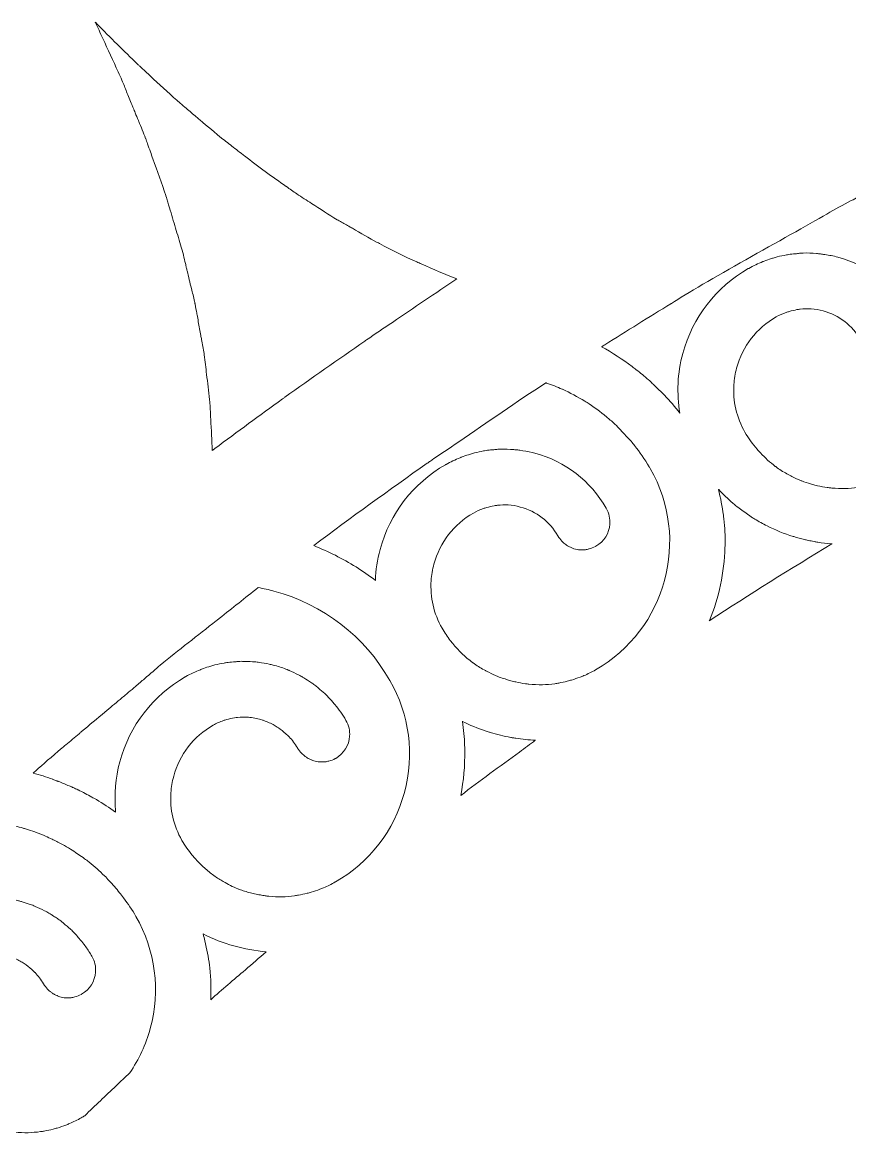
# Model space of a CAD drawing. Header units: millimetres. Extents: x -416 to 1516, y -417 to 43.
# Drawn here: x 877.92 to 892.77, y -46.53 to -26.6 of the extents above; entities that cross this region are included whole.
import ezdxf

# ---------------------------------------------------------------- set-up
doc = ezdxf.new("R2010")
doc.units = ezdxf.units.MM
doc.header["$MEASUREMENT"] = 0
doc.layers.add('Layer 2', color=7, linetype='Continuous')

msp = doc.modelspace()

# ---------------------------------------------------------------- linework, layer by layer
at = {"layer": 'Layer 2', "lineweight": 0}
for points, knots in [([(882.636, -33.328), (882.621, -33.339), (882.605, -33.349), (882.59, -33.36), (882.184, -33.653), (881.78, -33.949), (881.379, -34.25), (881.363, -34.262), (881.346, -34.274), (881.33, -34.286), (881.328, -34.102), (881.315, -33.912), (881.303, -33.722), (881.298, -33.628), (881.298, -33.536), (881.29, -33.44), (881.29, -33.437), (881.289, -33.434), (881.289, -33.43), (881.287, -33.41), (881.284, -33.389), (881.282, -33.369), (881.267, -33.22), (881.248, -33.069), (881.229, -32.918), (881.215, -32.801), (881.206, -32.686), (881.188, -32.568), (881.188, -32.566), (881.188, -32.565), (881.188, -32.563), (881.187, -32.561), (881.187, -32.56), (881.187, -32.558), (881.186, -32.556), (881.186, -32.554), (881.186, -32.553), (881.186, -32.551), (881.185, -32.549), (881.185, -32.548), (881.185, -32.547), (881.185, -32.546), (881.184, -32.545), (881.172, -32.461), (881.153, -32.375), (881.139, -32.29), (881.134, -32.268), (881.13, -32.245), (881.126, -32.223), (881.119, -32.182), (881.112, -32.141), (881.104, -32.1), (881.088, -32.015), (881.075, -31.932), (881.059, -31.848), (881.058, -31.842), (881.057, -31.836), (881.056, -31.831), (881.055, -31.828), (881.055, -31.825), (881.054, -31.823), (881.043, -31.767), (881.036, -31.714), (881.024, -31.658), (881.023, -31.654), (881.022, -31.65), (881.021, -31.646), (881.021, -31.645), (881.02, -31.643), (881.02, -31.641), (881.02, -31.64), (881.02, -31.639), (881.019, -31.638), (881.017, -31.628), (881.016, -31.619), (881.014, -31.609), (880.998, -31.533), (880.974, -31.453), (880.957, -31.377), (880.931, -31.272), (880.907, -31.167), (880.881, -31.062), (880.876, -31.041), (880.871, -31.02), (880.866, -30.998), (880.863, -30.988), (880.861, -30.979), (880.859, -30.969), (880.856, -30.956), (880.853, -30.943), (880.85, -30.931), (880.838, -30.88), (880.827, -30.83), (880.813, -30.778), (880.808, -30.761), (880.805, -30.744), (880.801, -30.727), (880.8, -30.725), (880.8, -30.724), (880.799, -30.722), (880.799, -30.722), (880.799, -30.722), (880.799, -30.722), (880.799, -30.721), (880.799, -30.721), (880.799, -30.72), (880.798, -30.718), (880.797, -30.716), (880.797, -30.714), (880.796, -30.712), (880.796, -30.71), (880.795, -30.708), (880.789, -30.685), (880.78, -30.66), (880.774, -30.636), (880.743, -30.523), (880.706, -30.408), (880.672, -30.294), (880.636, -30.172), (880.602, -30.052), (880.564, -29.929), (880.561, -29.919), (880.558, -29.908), (880.554, -29.897), (880.55, -29.882), (880.546, -29.867), (880.541, -29.852), (880.532, -29.823), (880.524, -29.795), (880.516, -29.767), (880.511, -29.75), (880.506, -29.734), (880.501, -29.717), (880.5, -29.716), (880.5, -29.715), (880.5, -29.714), (880.499, -29.713), (880.499, -29.711), (880.498, -29.71), (880.427, -29.492), (880.345, -29.27), (880.265, -29.049), (880.25, -29.008), (880.237, -28.968), (880.222, -28.927), (880.204, -28.878), (880.187, -28.829), (880.17, -28.78), (880.159, -28.75), (880.149, -28.72), (880.138, -28.689), (880.137, -28.687), (880.136, -28.686), (880.136, -28.684), (880.097, -28.583), (880.054, -28.481), (880.012, -28.38), (880.01, -28.374), (880.007, -28.368), (880.005, -28.362), (879.986, -28.316), (879.968, -28.271), (879.949, -28.225), (879.937, -28.196), (879.926, -28.167), (879.914, -28.139), (879.906, -28.119), (879.898, -28.099), (879.89, -28.079), (879.858, -28.002), (879.826, -27.924), (879.795, -27.848), (879.768, -27.779), (879.741, -27.711), (879.711, -27.642), (879.69, -27.592), (879.665, -27.542), (879.643, -27.492), (879.555, -27.293), (879.46, -27.091), (879.366, -26.89), (879.321, -26.793), (879.28, -26.697), (879.233, -26.6), (879.242, -26.609), (879.25, -26.617), (879.259, -26.626), (879.502, -26.877), (879.747, -27.119), (879.992, -27.353), (880.006, -27.366), (880.019, -27.378), (880.033, -27.391), (880.099, -27.453), (880.165, -27.512), (880.231, -27.574), (880.247, -27.589), (880.264, -27.604), (880.28, -27.619), (880.439, -27.767), (880.598, -27.914), (880.758, -28.054), (880.793, -28.085), (880.829, -28.115), (880.865, -28.145), (880.925, -28.197), (880.985, -28.248), (881.044, -28.298), (881.066, -28.316), (881.087, -28.335), (881.109, -28.353), (881.246, -28.469), (881.384, -28.585), (881.522, -28.696), (881.593, -28.754), (881.665, -28.808), (881.736, -28.864), (881.774, -28.893), (881.811, -28.923), (881.849, -28.952), (881.869, -28.967), (881.889, -28.984), (881.91, -28.999), (882.034, -29.095), (882.159, -29.189), (882.283, -29.28), (882.409, -29.371), (882.533, -29.459), (882.658, -29.546), (882.66, -29.547), (882.661, -29.548), (882.662, -29.549), (882.723, -29.591), (882.785, -29.638), (882.847, -29.68), (882.936, -29.74), (883.025, -29.793), (883.114, -29.851), (883.267, -29.95), (883.419, -30.051), (883.571, -30.143), (883.583, -30.15), (883.596, -30.156), (883.608, -30.164), (883.665, -30.198), (883.723, -30.228), (883.78, -30.261), (883.78, -30.262), (883.78, -30.262), (883.78, -30.262), (883.802, -30.274), (883.823, -30.286), (883.845, -30.298), (883.994, -30.384), (884.143, -30.472), (884.291, -30.551), (884.305, -30.558), (884.318, -30.564), (884.332, -30.572), (884.557, -30.69), (884.78, -30.801), (885.003, -30.902), (885.029, -30.914), (885.054, -30.923), (885.08, -30.935), (885.296, -31.034), (885.51, -31.125), (885.722, -31.205), (885.333, -31.461), (884.948, -31.723), (884.563, -31.985), (884.408, -32.09), (884.253, -32.194), (884.099, -32.3), (884.088, -32.307), (884.078, -32.315), (884.067, -32.322), (883.587, -32.653), (883.109, -32.988), (882.636, -33.328)], [0, 0, 0, 0, 1, 1, 1, 2, 2, 2, 3, 3, 3, 4, 4, 4, 5, 5, 5, 6, 6, 6, 7, 7, 7, 8, 8, 8, 9, 9, 9, 10, 10, 10, 11, 11, 11, 12, 12, 12, 13, 13, 13, 14, 14, 14, 15, 15, 15, 16, 16, 16, 17, 17, 17, 18, 18, 18, 19, 19, 19, 20, 20, 20, 21, 21, 21, 22, 22, 22, 23, 23, 23, 24, 24, 24, 25, 25, 25, 26, 26, 26, 27, 27, 27, 28, 28, 28, 29, 29, 29, 30, 30, 30, 31, 31, 31, 32, 32, 32, 33, 33, 33, 34, 34, 34, 35, 35, 35, 36, 36, 36, 37, 37, 37, 38, 38, 38, 39, 39, 39, 40, 40, 40, 41, 41, 41, 42, 42, 42, 43, 43, 43, 44, 44, 44, 45, 45, 45, 46, 46, 46, 47, 47, 47, 48, 48, 48, 49, 49, 49, 50, 50, 50, 51, 51, 51, 52, 52, 52, 53, 53, 53, 54, 54, 54, 55, 55, 55, 56, 56, 56, 57, 57, 57, 58, 58, 58, 59, 59, 59, 60, 60, 60, 61, 61, 61, 62, 62, 62, 63, 63, 63, 64, 64, 64, 65, 65, 65, 66, 66, 66, 67, 67, 67, 68, 68, 68, 69, 69, 69, 70, 70, 70, 71, 71, 71, 72, 72, 72, 73, 73, 73, 74, 74, 74, 75, 75, 75, 76, 76, 76, 77, 77, 77, 78, 78, 78, 79, 79, 79, 80, 80, 80, 81, 81, 81, 82, 82, 82, 83, 83, 83, 84, 84, 84, 85, 85, 85, 86, 86, 86, 87, 87, 87, 88, 88, 88, 89, 89, 89, 90, 90, 90, 91, 91, 91, 92, 92, 92, 93, 93, 93, 93]), ([(892.357, -30.041), (892.503, -29.96), (892.65, -29.881), (892.797, -29.801), (892.88, -29.757), (892.962, -29.712), (893.045, -29.667), (893.19, -29.732), (893.331, -29.81), (893.467, -29.895), (893.482, -29.905), (893.497, -29.915), (893.512, -29.925), (893.531, -29.938), (893.551, -29.951), (893.57, -29.964), (893.673, -30.034), (893.773, -30.11), (893.869, -30.191), (893.901, -30.218), (893.934, -30.245), (893.964, -30.273), (894.09, -30.388), (894.209, -30.513), (894.319, -30.648), (894.429, -30.785), (894.531, -30.931), (894.621, -31.088), (894.973, -31.701), (895.065, -32.415), (894.88, -33.097), (894.695, -33.78), (894.255, -34.349), (893.642, -34.701), (893.641, -34.702), (893.641, -34.702), (893.641, -34.702), (893.572, -34.741), (893.502, -34.775), (893.431, -34.805), (893.409, -34.815), (893.386, -34.823), (893.363, -34.832), (893.313, -34.851), (893.262, -34.869), (893.211, -34.884), (893.185, -34.891), (893.16, -34.899), (893.134, -34.905), (893.083, -34.918), (893.031, -34.929), (892.979, -34.938), (892.956, -34.942), (892.933, -34.946), (892.91, -34.949), (892.836, -34.959), (892.761, -34.966), (892.687, -34.968), (892.687, -34.968), (892.687, -34.968), (892.687, -34.968), (892.606, -34.97), (892.526, -34.965), (892.446, -34.958), (892.425, -34.955), (892.404, -34.953), (892.383, -34.95), (892.378, -34.949), (892.373, -34.948), (892.367, -34.947), (892.308, -34.939), (892.25, -34.929), (892.192, -34.916), (892.175, -34.912), (892.159, -34.909), (892.142, -34.905), (892.117, -34.899), (892.092, -34.889), (892.067, -34.881), (892.014, -34.866), (891.961, -34.851), (891.909, -34.831), (891.902, -34.828), (891.895, -34.825), (891.888, -34.822), (891.839, -34.802), (891.791, -34.778), (891.744, -34.755), (891.725, -34.745), (891.705, -34.738), (891.687, -34.728), (891.671, -34.72), (891.655, -34.711), (891.64, -34.702), (891.573, -34.664), (891.509, -34.624), (891.447, -34.578), (891.443, -34.575), (891.438, -34.573), (891.434, -34.569), (891.339, -34.499), (891.251, -34.416), (891.169, -34.328), (891.148, -34.306), (891.128, -34.283), (891.108, -34.259), (891.027, -34.165), (890.952, -34.066), (890.889, -33.955), (890.737, -33.692), (890.67, -33.397), (890.691, -33.101), (890.697, -33.002), (890.714, -32.903), (890.74, -32.806), (890.846, -32.415), (891.098, -32.089), (891.449, -31.888), (891.449, -31.888), (891.449, -31.888), (891.449, -31.888), (891.507, -31.855), (891.567, -31.829), (891.628, -31.807), (891.647, -31.8), (891.665, -31.795), (891.684, -31.79), (891.73, -31.776), (891.776, -31.765), (891.823, -31.757), (891.842, -31.754), (891.862, -31.751), (891.881, -31.748), (891.945, -31.742), (892.01, -31.738), (892.075, -31.743), (892.147, -31.748), (892.219, -31.76), (892.291, -31.779), (892.578, -31.857), (892.817, -32.041), (892.964, -32.299), (892.984, -32.334), (893.008, -32.364), (893.035, -32.392), (893.039, -32.397), (893.044, -32.401), (893.049, -32.405), (893.05, -32.406), (893.051, -32.408), (893.052, -32.409), (893.062, -32.418), (893.073, -32.425), (893.083, -32.434), (893.096, -32.444), (893.108, -32.455), (893.122, -32.464), (893.132, -32.471), (893.142, -32.478), (893.153, -32.484), (893.156, -32.485), (893.159, -32.486), (893.162, -32.488), (893.176, -32.496), (893.19, -32.502), (893.205, -32.508), (893.205, -32.508), (893.205, -32.508), (893.205, -32.508), (893.212, -32.511), (893.218, -32.514), (893.225, -32.517), (893.235, -32.521), (893.244, -32.525), (893.255, -32.528), (893.283, -32.537), (893.313, -32.541), (893.342, -32.545), (893.349, -32.546), (893.356, -32.549), (893.363, -32.549), (893.363, -32.549), (893.363, -32.549), (893.363, -32.549), (893.363, -32.549), (893.363, -32.549), (893.363, -32.549), (893.379, -32.55), (893.395, -32.546), (893.411, -32.546), (893.427, -32.545), (893.443, -32.549), (893.459, -32.547), (893.47, -32.545), (893.48, -32.542), (893.491, -32.54), (893.502, -32.538), (893.512, -32.535), (893.523, -32.533), (893.523, -32.532), (893.524, -32.532), (893.524, -32.532), (893.524, -32.532), (893.525, -32.532), (893.525, -32.532), (893.564, -32.522), (893.603, -32.508), (893.64, -32.487), (893.642, -32.486), (893.645, -32.485), (893.648, -32.484), (893.798, -32.398), (893.886, -32.246), (893.898, -32.086), (893.905, -31.99), (893.885, -31.891), (893.833, -31.801), (893.552, -31.312), (893.098, -30.961), (892.554, -30.814), (892.477, -30.793), (892.4, -30.781), (892.322, -30.769), (892.322, -30.769), (892.322, -30.769), (892.322, -30.769), (892.308, -30.767), (892.295, -30.763), (892.281, -30.761), (892.257, -30.758), (892.233, -30.755), (892.209, -30.753), (892.197, -30.752), (892.184, -30.752), (892.172, -30.751), (892.093, -30.743), (892.015, -30.738), (891.936, -30.741), (891.936, -30.741), (891.936, -30.741), (891.936, -30.741), (891.92, -30.741), (891.904, -30.744), (891.888, -30.745), (891.864, -30.746), (891.84, -30.751), (891.816, -30.753), (891.778, -30.756), (891.739, -30.757), (891.701, -30.762), (891.684, -30.765), (891.668, -30.768), (891.651, -30.771), (891.646, -30.772), (891.641, -30.773), (891.636, -30.774), (891.635, -30.774), (891.633, -30.774), (891.632, -30.775), (891.577, -30.785), (891.522, -30.796), (891.468, -30.81), (891.455, -30.814), (891.442, -30.818), (891.429, -30.821), (891.408, -30.827), (891.386, -30.835), (891.365, -30.841), (891.32, -30.856), (891.276, -30.871), (891.232, -30.888), (891.225, -30.891), (891.218, -30.894), (891.21, -30.896), (891.125, -30.931), (891.041, -30.97), (890.959, -31.016), (890.956, -31.018), (890.953, -31.019), (890.95, -31.021), (890.367, -31.355), (889.95, -31.896), (889.774, -32.544), (889.678, -32.899), (889.663, -33.262), (889.722, -33.614), (889.635, -33.501), (889.542, -33.394), (889.446, -33.292), (889.397, -33.241), (889.346, -33.193), (889.296, -33.145), (889.25, -33.101), (889.205, -33.057), (889.158, -33.015), (889.087, -32.952), (889.014, -32.894), (888.94, -32.836), (888.916, -32.817), (888.891, -32.798), (888.867, -32.78), (888.691, -32.649), (888.51, -32.527), (888.318, -32.423), (888.319, -32.423), (888.319, -32.423), (888.319, -32.423), (888.319, -32.423), (888.32, -32.423), (888.32, -32.423), (888.338, -32.411), (888.357, -32.399), (888.376, -32.388), (888.769, -32.139), (889.165, -31.892), (889.562, -31.65), (889.565, -31.649), (889.567, -31.647), (889.57, -31.646), (890.107, -31.292), (891.668, -30.442), (892.357, -30.041)], [0, 0, 0, 0, 1, 1, 1, 2, 2, 2, 3, 3, 3, 4, 4, 4, 5, 5, 5, 6, 6, 6, 7, 7, 7, 8, 8, 8, 9, 9, 9, 10, 10, 10, 11, 11, 11, 12, 12, 12, 13, 13, 13, 14, 14, 14, 15, 15, 15, 16, 16, 16, 17, 17, 17, 18, 18, 18, 19, 19, 19, 20, 20, 20, 21, 21, 21, 22, 22, 22, 23, 23, 23, 24, 24, 24, 25, 25, 25, 26, 26, 26, 27, 27, 27, 28, 28, 28, 29, 29, 29, 30, 30, 30, 31, 31, 31, 32, 32, 32, 33, 33, 33, 34, 34, 34, 35, 35, 35, 36, 36, 36, 37, 37, 37, 38, 38, 38, 39, 39, 39, 40, 40, 40, 41, 41, 41, 42, 42, 42, 43, 43, 43, 44, 44, 44, 45, 45, 45, 46, 46, 46, 47, 47, 47, 48, 48, 48, 49, 49, 49, 50, 50, 50, 51, 51, 51, 52, 52, 52, 53, 53, 53, 54, 54, 54, 55, 55, 55, 56, 56, 56, 57, 57, 57, 58, 58, 58, 59, 59, 59, 60, 60, 60, 61, 61, 61, 62, 62, 62, 63, 63, 63, 64, 64, 64, 65, 65, 65, 66, 66, 66, 67, 67, 67, 68, 68, 68, 69, 69, 69, 70, 70, 70, 71, 71, 71, 72, 72, 72, 73, 73, 73, 74, 74, 74, 75, 75, 75, 76, 76, 76, 77, 77, 77, 78, 78, 78, 79, 79, 79, 80, 80, 80, 81, 81, 81, 82, 82, 82, 83, 83, 83, 84, 84, 84, 85, 85, 85, 86, 86, 86, 87, 87, 87, 88, 88, 88, 89, 89, 89, 90, 90, 90, 91, 91, 91, 92, 92, 92, 93, 93, 93, 94, 94, 94, 95, 95, 95, 96, 96, 96, 97, 97, 97, 98, 98, 98, 99, 99, 99, 100, 100, 100, 101, 101, 101, 102, 102, 102, 103, 103, 103, 104, 104, 104, 105, 105, 105, 106, 106, 106, 107, 107, 107, 107]), ([(885.19, -34.512), (885.208, -34.5), (885.227, -34.487), (885.245, -34.474), (885.412, -34.357), (885.585, -34.246), (885.753, -34.13), (886.272, -33.772), (886.79, -33.414), (887.317, -33.069), (887.322, -33.071), (887.326, -33.073), (887.33, -33.074), (887.425, -33.107), (887.519, -33.144), (887.61, -33.184), (887.611, -33.185), (887.612, -33.185), (887.613, -33.186), (887.752, -33.248), (887.886, -33.321), (888.016, -33.401), (888.017, -33.402), (888.017, -33.402), (888.018, -33.402), (888.043, -33.418), (888.068, -33.432), (888.092, -33.448), (888.218, -33.529), (888.338, -33.621), (888.453, -33.72), (888.48, -33.743), (888.506, -33.766), (888.532, -33.789), (888.601, -33.853), (888.664, -33.925), (888.728, -33.994), (888.768, -34.037), (888.811, -34.075), (888.849, -34.119), (888.869, -34.144), (888.888, -34.169), (888.907, -34.194), (889.002, -34.315), (889.091, -34.442), (889.171, -34.578), (889.172, -34.58), (889.173, -34.581), (889.174, -34.583), (889.179, -34.591), (889.184, -34.598), (889.189, -34.606), (889.915, -35.872), (889.476, -37.493), (888.21, -38.22), (888.209, -38.22), (888.209, -38.22), (888.208, -38.221), (888.14, -38.26), (888.07, -38.293), (887.999, -38.324), (887.976, -38.333), (887.953, -38.341), (887.931, -38.35), (887.88, -38.369), (887.83, -38.387), (887.779, -38.402), (887.753, -38.41), (887.728, -38.417), (887.702, -38.423), (887.651, -38.436), (887.599, -38.447), (887.547, -38.456), (887.524, -38.46), (887.501, -38.465), (887.478, -38.468), (887.404, -38.478), (887.329, -38.485), (887.255, -38.486), (887.174, -38.488), (887.094, -38.484), (887.014, -38.476), (886.993, -38.474), (886.972, -38.471), (886.951, -38.468), (886.892, -38.461), (886.834, -38.449), (886.776, -38.437), (886.771, -38.436), (886.765, -38.435), (886.76, -38.434), (886.744, -38.43), (886.727, -38.427), (886.71, -38.423), (886.683, -38.415), (886.656, -38.406), (886.629, -38.397), (886.615, -38.393), (886.601, -38.388), (886.587, -38.384), (886.55, -38.373), (886.513, -38.363), (886.477, -38.349), (886.469, -38.347), (886.462, -38.343), (886.455, -38.34), (886.4, -38.318), (886.346, -38.291), (886.293, -38.264), (886.28, -38.258), (886.267, -38.253), (886.255, -38.246), (886.239, -38.238), (886.223, -38.229), (886.208, -38.22), (886.141, -38.183), (886.076, -38.142), (886.014, -38.096), (886.01, -38.093), (886.006, -38.09), (886.001, -38.087), (885.933, -38.037), (885.868, -37.981), (885.806, -37.921), (885.798, -37.913), (885.79, -37.904), (885.782, -37.896), (885.729, -37.843), (885.679, -37.787), (885.631, -37.728), (885.622, -37.716), (885.613, -37.705), (885.603, -37.693), (885.551, -37.624), (885.501, -37.551), (885.456, -37.474), (885.305, -37.21), (885.238, -36.915), (885.259, -36.619), (885.265, -36.52), (885.282, -36.422), (885.308, -36.324), (885.414, -35.933), (885.666, -35.608), (886.016, -35.406), (886.017, -35.406), (886.017, -35.406), (886.017, -35.406), (886.075, -35.373), (886.135, -35.347), (886.196, -35.325), (886.215, -35.319), (886.234, -35.313), (886.252, -35.308), (886.298, -35.294), (886.344, -35.283), (886.391, -35.276), (886.411, -35.272), (886.43, -35.269), (886.449, -35.267), (886.513, -35.26), (886.578, -35.256), (886.643, -35.261), (886.715, -35.266), (886.787, -35.278), (886.859, -35.298), (887.146, -35.375), (887.385, -35.56), (887.532, -35.817), (887.552, -35.852), (887.576, -35.882), (887.603, -35.91), (887.607, -35.915), (887.612, -35.919), (887.618, -35.924), (887.619, -35.925), (887.619, -35.926), (887.62, -35.927), (887.622, -35.929), (887.625, -35.931), (887.627, -35.932), (887.627, -35.933), (887.627, -35.933), (887.627, -35.933), (887.647, -35.951), (887.667, -35.968), (887.69, -35.983), (887.7, -35.99), (887.71, -35.996), (887.72, -36.002), (887.728, -36.006), (887.736, -36.009), (887.744, -36.013), (887.753, -36.017), (887.763, -36.022), (887.773, -36.026), (887.774, -36.026), (887.774, -36.026), (887.774, -36.026), (887.78, -36.029), (887.787, -36.033), (887.793, -36.035), (887.803, -36.039), (887.812, -36.043), (887.822, -36.046), (887.858, -36.057), (887.894, -36.065), (887.931, -36.067), (887.931, -36.067), (887.931, -36.067), (887.931, -36.067), (887.947, -36.069), (887.963, -36.065), (887.978, -36.064), (887.995, -36.064), (888.011, -36.067), (888.027, -36.065), (888.038, -36.064), (888.048, -36.06), (888.059, -36.058), (888.07, -36.056), (888.08, -36.054), (888.091, -36.051), (888.091, -36.051), (888.092, -36.051), (888.092, -36.05), (888.092, -36.05), (888.092, -36.05), (888.092, -36.05), (888.132, -36.04), (888.17, -36.026), (888.208, -36.005), (888.21, -36.004), (888.213, -36.004), (888.216, -36.002), (888.366, -35.916), (888.454, -35.765), (888.466, -35.605), (888.473, -35.509), (888.452, -35.409), (888.401, -35.32), (888.12, -34.83), (887.666, -34.48), (887.121, -34.332), (887.105, -34.328), (887.088, -34.326), (887.071, -34.323), (886.997, -34.305), (886.923, -34.29), (886.849, -34.28), (886.825, -34.276), (886.801, -34.273), (886.777, -34.271), (886.764, -34.27), (886.752, -34.27), (886.74, -34.269), (886.661, -34.262), (886.582, -34.257), (886.504, -34.259), (886.504, -34.259), (886.504, -34.259), (886.504, -34.259), (886.488, -34.259), (886.472, -34.262), (886.456, -34.263), (886.432, -34.265), (886.408, -34.269), (886.384, -34.271), (886.346, -34.274), (886.307, -34.275), (886.269, -34.28), (886.252, -34.283), (886.236, -34.286), (886.219, -34.289), (886.214, -34.29), (886.209, -34.291), (886.204, -34.292), (886.202, -34.292), (886.201, -34.293), (886.2, -34.293), (886.145, -34.303), (886.09, -34.314), (886.036, -34.328), (886.023, -34.332), (886.01, -34.336), (885.997, -34.339), (885.975, -34.345), (885.954, -34.353), (885.932, -34.36), (885.888, -34.374), (885.844, -34.389), (885.8, -34.406), (885.793, -34.409), (885.785, -34.412), (885.778, -34.415), (885.692, -34.449), (885.608, -34.488), (885.527, -34.534), (885.524, -34.536), (885.521, -34.537), (885.518, -34.539), (884.935, -34.873), (884.518, -35.414), (884.342, -36.062), (884.293, -36.245), (884.266, -36.43), (884.258, -36.614), (884.035, -36.441), (883.794, -36.293), (883.54, -36.165), (883.413, -36.102), (883.284, -36.042), (883.151, -35.99), (883.823, -35.487), (884.503, -34.995), (885.19, -34.512)], [0, 0, 0, 0, 1, 1, 1, 2, 2, 2, 3, 3, 3, 4, 4, 4, 5, 5, 5, 6, 6, 6, 7, 7, 7, 8, 8, 8, 9, 9, 9, 10, 10, 10, 11, 11, 11, 12, 12, 12, 13, 13, 13, 14, 14, 14, 15, 15, 15, 16, 16, 16, 17, 17, 17, 18, 18, 18, 19, 19, 19, 20, 20, 20, 21, 21, 21, 22, 22, 22, 23, 23, 23, 24, 24, 24, 25, 25, 25, 26, 26, 26, 27, 27, 27, 28, 28, 28, 29, 29, 29, 30, 30, 30, 31, 31, 31, 32, 32, 32, 33, 33, 33, 34, 34, 34, 35, 35, 35, 36, 36, 36, 37, 37, 37, 38, 38, 38, 39, 39, 39, 40, 40, 40, 41, 41, 41, 42, 42, 42, 43, 43, 43, 44, 44, 44, 45, 45, 45, 46, 46, 46, 47, 47, 47, 48, 48, 48, 49, 49, 49, 50, 50, 50, 51, 51, 51, 52, 52, 52, 53, 53, 53, 54, 54, 54, 55, 55, 55, 56, 56, 56, 57, 57, 57, 58, 58, 58, 59, 59, 59, 60, 60, 60, 61, 61, 61, 62, 62, 62, 63, 63, 63, 64, 64, 64, 65, 65, 65, 66, 66, 66, 67, 67, 67, 68, 68, 68, 69, 69, 69, 70, 70, 70, 71, 71, 71, 72, 72, 72, 73, 73, 73, 74, 74, 74, 75, 75, 75, 76, 76, 76, 77, 77, 77, 78, 78, 78, 79, 79, 79, 80, 80, 80, 81, 81, 81, 82, 82, 82, 83, 83, 83, 84, 84, 84, 85, 85, 85, 86, 86, 86, 87, 87, 87, 88, 88, 88, 89, 89, 89, 90, 90, 90, 91, 91, 91, 92, 92, 92, 93, 93, 93, 94, 94, 94, 95, 95, 95, 96, 96, 96, 97, 97, 97, 98, 98, 98, 99, 99, 99, 100, 100, 100, 101, 101, 101, 102, 102, 102, 103, 103, 103, 104, 104, 104, 105, 105, 105, 105]), ([(890.511, -35.513), (890.509, -35.49), (890.505, -35.467), (890.502, -35.444), (890.481, -35.289), (890.454, -35.135), (890.413, -34.982), (890.413, -34.982), (890.413, -34.982), (890.413, -34.981), (890.414, -34.983), (890.416, -34.984), (890.418, -34.985), (890.498, -35.073), (890.583, -35.153), (890.672, -35.229), (890.674, -35.231), (890.677, -35.233), (890.679, -35.235), (890.7, -35.253), (890.721, -35.27), (890.742, -35.287), (890.748, -35.292), (890.755, -35.296), (890.761, -35.301), (890.826, -35.352), (890.892, -35.4), (890.96, -35.445), (890.975, -35.455), (890.99, -35.468), (891.005, -35.478), (891.015, -35.484), (891.024, -35.491), (891.034, -35.497), (891.044, -35.503), (891.055, -35.508), (891.065, -35.514), (891.137, -35.558), (891.211, -35.598), (891.286, -35.635), (891.437, -35.712), (891.594, -35.777), (891.755, -35.827), (891.758, -35.828), (891.76, -35.829), (891.763, -35.829), (891.763, -35.83), (891.764, -35.83), (891.765, -35.83), (891.765, -35.83), (891.765, -35.83), (891.765, -35.83), (891.829, -35.849), (891.892, -35.867), (891.956, -35.882), (891.956, -35.882), (891.957, -35.882), (891.957, -35.882), (891.957, -35.882), (891.957, -35.883), (891.958, -35.883), (891.979, -35.888), (892.002, -35.892), (892.024, -35.897), (892.06, -35.904), (892.095, -35.911), (892.131, -35.917), (892.153, -35.922), (892.174, -35.926), (892.196, -35.93), (892.196, -35.93), (892.197, -35.93), (892.197, -35.93), (892.197, -35.93), (892.197, -35.93), (892.197, -35.93), (892.276, -35.942), (892.355, -35.951), (892.435, -35.957), (892.44, -35.957), (892.444, -35.958), (892.449, -35.958), (892.45, -35.958), (892.451, -35.958), (892.452, -35.958), (892.451, -35.959), (892.45, -35.959), (892.45, -35.959), (892.45, -35.96), (892.45, -35.96), (892.45, -35.96), (891.709, -36.407), (890.975, -36.866), (890.25, -37.338), (890.25, -37.338), (890.25, -37.338), (890.25, -37.338), (890.25, -37.338), (890.251, -37.337), (890.251, -37.336), (890.425, -36.921), (890.518, -36.475), (890.531, -36.023), (890.532, -36.006), (890.533, -35.989), (890.533, -35.972), (890.535, -35.819), (890.528, -35.666), (890.511, -35.513)], [0, 0, 0, 0, 1, 1, 1, 2, 2, 2, 3, 3, 3, 4, 4, 4, 5, 5, 5, 6, 6, 6, 7, 7, 7, 8, 8, 8, 9, 9, 9, 10, 10, 10, 11, 11, 11, 12, 12, 12, 13, 13, 13, 14, 14, 14, 15, 15, 15, 16, 16, 16, 17, 17, 17, 18, 18, 18, 19, 19, 19, 20, 20, 20, 21, 21, 21, 22, 22, 22, 23, 23, 23, 24, 24, 24, 25, 25, 25, 26, 26, 26, 27, 27, 27, 28, 28, 28, 29, 29, 29, 30, 30, 30, 31, 31, 31, 32, 32, 32, 33, 33, 33, 34, 34, 34, 35, 35, 35, 36, 36, 36, 36]), ([(878.144, -40.049), (878.153, -40.041), (878.161, -40.033), (878.17, -40.026), (878.288, -39.92), (878.451, -39.779), (878.637, -39.622), (878.659, -39.603), (878.682, -39.583), (878.705, -39.564), (878.782, -39.5), (878.86, -39.433), (878.942, -39.365), (878.957, -39.352), (878.971, -39.34), (878.986, -39.327), (879.124, -39.212), (879.265, -39.094), (879.406, -38.977), (879.452, -38.938), (879.498, -38.9), (879.543, -38.862), (879.589, -38.823), (879.634, -38.786), (879.679, -38.749), (879.729, -38.706), (879.779, -38.664), (879.828, -38.623), (879.871, -38.587), (879.913, -38.552), (879.954, -38.517), (880.01, -38.469), (880.063, -38.424), (880.114, -38.38), (880.223, -38.288), (880.322, -38.202), (880.397, -38.135), (880.397, -38.135), (880.398, -38.135), (880.398, -38.135), (880.729, -37.865), (881.068, -37.604), (881.404, -37.339), (881.422, -37.325), (881.439, -37.311), (881.457, -37.297), (881.691, -37.114), (881.92, -36.927), (882.155, -36.745), (882.155, -36.745), (882.156, -36.745), (882.156, -36.745), (882.156, -36.745), (882.156, -36.744), (882.157, -36.744), (882.251, -36.762), (882.345, -36.781), (882.438, -36.806), (883.324, -37.046), (884.063, -37.616), (884.519, -38.412), (884.871, -39.025), (884.963, -39.739), (884.778, -40.422), (884.593, -41.104), (884.154, -41.674), (883.54, -42.026), (883.54, -42.026), (883.539, -42.026), (883.539, -42.026), (883.47, -42.066), (883.4, -42.099), (883.329, -42.13), (883.306, -42.139), (883.284, -42.147), (883.261, -42.156), (883.211, -42.176), (883.16, -42.193), (883.109, -42.208), (883.084, -42.216), (883.059, -42.223), (883.033, -42.229), (882.981, -42.242), (882.929, -42.253), (882.877, -42.262), (882.854, -42.266), (882.831, -42.271), (882.809, -42.274), (882.734, -42.284), (882.66, -42.291), (882.586, -42.292), (882.585, -42.292), (882.585, -42.292), (882.585, -42.292), (882.504, -42.294), (882.424, -42.29), (882.344, -42.282), (882.323, -42.28), (882.303, -42.277), (882.282, -42.274), (882.253, -42.269), (882.224, -42.264), (882.195, -42.259), (882.16, -42.253), (882.125, -42.247), (882.091, -42.24), (882.074, -42.237), (882.057, -42.234), (882.041, -42.229), (881.971, -42.211), (881.903, -42.189), (881.836, -42.165), (881.826, -42.161), (881.817, -42.159), (881.808, -42.156), (881.803, -42.154), (881.797, -42.151), (881.792, -42.149), (881.701, -42.113), (881.614, -42.069), (881.528, -42.02), (881.501, -42.005), (881.476, -41.986), (881.449, -41.969), (881.388, -41.931), (881.33, -41.889), (881.273, -41.844), (881.245, -41.821), (881.218, -41.798), (881.191, -41.774), (881.137, -41.725), (881.086, -41.673), (881.037, -41.618), (881.015, -41.593), (880.992, -41.57), (880.971, -41.544), (880.904, -41.462), (880.841, -41.375), (880.787, -41.28), (880.636, -41.017), (880.568, -40.721), (880.589, -40.425), (880.596, -40.326), (880.612, -40.228), (880.639, -40.13), (880.744, -39.74), (880.996, -39.414), (881.347, -39.213), (881.347, -39.212), (881.347, -39.212), (881.347, -39.212), (881.407, -39.178), (881.469, -39.152), (881.531, -39.13), (881.55, -39.123), (881.57, -39.118), (881.589, -39.113), (881.635, -39.099), (881.682, -39.089), (881.729, -39.081), (881.748, -39.078), (881.768, -39.075), (881.787, -39.073), (881.844, -39.067), (881.901, -39.066), (881.958, -39.069), (881.974, -39.07), (881.99, -39.072), (882.006, -39.074), (882.006, -39.074), (882.006, -39.074), (882.007, -39.074), (882.084, -39.081), (882.16, -39.098), (882.233, -39.121), (882.241, -39.124), (882.249, -39.127), (882.257, -39.13), (882.321, -39.152), (882.384, -39.18), (882.444, -39.214), (882.469, -39.227), (882.493, -39.242), (882.517, -39.258), (882.564, -39.29), (882.608, -39.326), (882.65, -39.365), (882.67, -39.383), (882.69, -39.399), (882.708, -39.418), (882.708, -39.418), (882.709, -39.42), (882.709, -39.42), (882.766, -39.48), (882.817, -39.546), (882.86, -39.62), (882.861, -39.621), (882.862, -39.622), (882.863, -39.624), (882.883, -39.658), (882.907, -39.688), (882.933, -39.716), (882.938, -39.721), (882.943, -39.725), (882.948, -39.73), (882.949, -39.731), (882.949, -39.732), (882.95, -39.733), (882.96, -39.743), (882.972, -39.75), (882.982, -39.759), (882.982, -39.759), (882.983, -39.759), (882.983, -39.759), (882.995, -39.769), (883.007, -39.78), (883.02, -39.789), (883.03, -39.796), (883.04, -39.802), (883.051, -39.808), (883.054, -39.809), (883.057, -39.81), (883.06, -39.812), (883.06, -39.812), (883.06, -39.812), (883.06, -39.812), (883.074, -39.82), (883.089, -39.826), (883.104, -39.832), (883.111, -39.835), (883.117, -39.839), (883.124, -39.841), (883.133, -39.845), (883.143, -39.849), (883.153, -39.852), (883.188, -39.863), (883.224, -39.871), (883.261, -39.873), (883.277, -39.874), (883.293, -39.871), (883.309, -39.87), (883.325, -39.869), (883.341, -39.873), (883.357, -39.871), (883.368, -39.87), (883.379, -39.866), (883.389, -39.864), (883.4, -39.862), (883.411, -39.86), (883.421, -39.857), (883.422, -39.857), (883.422, -39.856), (883.422, -39.856), (883.422, -39.856), (883.423, -39.856), (883.423, -39.856), (883.462, -39.846), (883.501, -39.832), (883.538, -39.812), (883.541, -39.81), (883.544, -39.81), (883.546, -39.808), (883.696, -39.722), (883.785, -39.571), (883.796, -39.411), (883.803, -39.315), (883.783, -39.216), (883.731, -39.126), (883.672, -39.023), (883.604, -38.93), (883.531, -38.841), (883.53, -38.839), (883.528, -38.837), (883.527, -38.836), (883.51, -38.815), (883.492, -38.797), (883.475, -38.777), (883.438, -38.736), (883.401, -38.693), (883.361, -38.655), (883.358, -38.652), (883.355, -38.649), (883.352, -38.646), (883.314, -38.61), (883.274, -38.578), (883.234, -38.545), (883.213, -38.528), (883.193, -38.509), (883.172, -38.492), (883.171, -38.492), (883.171, -38.492), (883.17, -38.492), (883.151, -38.477), (883.13, -38.464), (883.11, -38.45), (883.066, -38.419), (883.021, -38.391), (882.975, -38.364), (882.958, -38.354), (882.941, -38.343), (882.923, -38.333), (882.908, -38.326), (882.894, -38.317), (882.88, -38.31), (882.826, -38.281), (882.77, -38.256), (882.713, -38.232), (882.713, -38.232), (882.712, -38.231), (882.712, -38.231), (882.706, -38.229), (882.701, -38.227), (882.696, -38.224), (882.682, -38.218), (882.668, -38.212), (882.654, -38.206), (882.579, -38.178), (882.502, -38.154), (882.424, -38.134), (882.401, -38.128), (882.377, -38.123), (882.354, -38.118), (882.294, -38.105), (882.233, -38.094), (882.172, -38.086), (882.147, -38.083), (882.122, -38.079), (882.097, -38.077), (882.042, -38.072), (881.987, -38.071), (881.932, -38.07), (881.923, -38.07), (881.915, -38.069), (881.906, -38.069), (881.887, -38.068), (881.867, -38.066), (881.848, -38.066), (881.848, -38.066), (881.848, -38.066), (881.848, -38.066), (881.834, -38.066), (881.819, -38.069), (881.805, -38.07), (881.784, -38.071), (881.763, -38.074), (881.742, -38.076), (881.699, -38.079), (881.656, -38.08), (881.614, -38.086), (881.599, -38.088), (881.584, -38.091), (881.569, -38.093), (881.562, -38.094), (881.555, -38.096), (881.548, -38.097), (881.546, -38.097), (881.545, -38.097), (881.544, -38.098), (881.489, -38.107), (881.434, -38.118), (881.379, -38.132), (881.367, -38.135), (881.356, -38.139), (881.344, -38.142), (881.319, -38.148), (881.295, -38.156), (881.27, -38.164), (881.226, -38.178), (881.182, -38.192), (881.139, -38.209), (881.132, -38.212), (881.126, -38.214), (881.119, -38.217), (881.031, -38.252), (880.943, -38.292), (880.858, -38.34), (880.855, -38.342), (880.851, -38.343), (880.848, -38.345), (880.265, -38.679), (879.848, -39.22), (879.672, -39.869), (879.593, -40.161), (879.571, -40.458), (879.597, -40.751), (879.598, -40.759), (879.598, -40.768), (879.598, -40.776), (879.486, -40.694), (879.371, -40.618), (879.253, -40.548), (879.238, -40.54), (879.223, -40.533), (879.209, -40.525), (879.196, -40.518), (879.183, -40.512), (879.171, -40.505), (879.09, -40.459), (879.009, -40.415), (878.926, -40.374), (878.924, -40.373), (878.922, -40.373), (878.92, -40.372), (878.892, -40.358), (878.864, -40.346), (878.836, -40.333), (878.836, -40.333), (878.836, -40.333), (878.835, -40.333), (878.834, -40.332), (878.832, -40.331), (878.83, -40.33), (878.828, -40.329), (878.827, -40.329), (878.825, -40.328), (878.806, -40.319), (878.786, -40.312), (878.766, -40.303), (878.702, -40.275), (878.638, -40.247), (878.573, -40.222), (878.569, -40.221), (878.566, -40.22), (878.563, -40.219), (878.562, -40.218), (878.562, -40.218), (878.562, -40.218), (878.555, -40.216), (878.548, -40.213), (878.542, -40.211), (878.529, -40.206), (878.517, -40.201), (878.505, -40.197), (878.495, -40.193), (878.485, -40.189), (878.475, -40.185), (878.475, -40.185), (878.474, -40.185), (878.473, -40.185), (878.472, -40.184), (878.472, -40.184), (878.47, -40.184), (878.354, -40.142), (878.237, -40.104), (878.118, -40.073), (878.127, -40.065), (878.136, -40.057), (878.144, -40.049)], [0, 0, 0, 0, 1, 1, 1, 2, 2, 2, 3, 3, 3, 4, 4, 4, 5, 5, 5, 6, 6, 6, 7, 7, 7, 8, 8, 8, 9, 9, 9, 10, 10, 10, 11, 11, 11, 12, 12, 12, 13, 13, 13, 14, 14, 14, 15, 15, 15, 16, 16, 16, 17, 17, 17, 18, 18, 18, 19, 19, 19, 20, 20, 20, 21, 21, 21, 22, 22, 22, 23, 23, 23, 24, 24, 24, 25, 25, 25, 26, 26, 26, 27, 27, 27, 28, 28, 28, 29, 29, 29, 30, 30, 30, 31, 31, 31, 32, 32, 32, 33, 33, 33, 34, 34, 34, 35, 35, 35, 36, 36, 36, 37, 37, 37, 38, 38, 38, 39, 39, 39, 40, 40, 40, 41, 41, 41, 42, 42, 42, 43, 43, 43, 44, 44, 44, 45, 45, 45, 46, 46, 46, 47, 47, 47, 48, 48, 48, 49, 49, 49, 50, 50, 50, 51, 51, 51, 52, 52, 52, 53, 53, 53, 54, 54, 54, 55, 55, 55, 56, 56, 56, 57, 57, 57, 58, 58, 58, 59, 59, 59, 60, 60, 60, 61, 61, 61, 62, 62, 62, 63, 63, 63, 64, 64, 64, 65, 65, 65, 66, 66, 66, 67, 67, 67, 68, 68, 68, 69, 69, 69, 70, 70, 70, 71, 71, 71, 72, 72, 72, 73, 73, 73, 74, 74, 74, 75, 75, 75, 76, 76, 76, 77, 77, 77, 78, 78, 78, 79, 79, 79, 80, 80, 80, 81, 81, 81, 82, 82, 82, 83, 83, 83, 84, 84, 84, 85, 85, 85, 86, 86, 86, 87, 87, 87, 88, 88, 88, 89, 89, 89, 90, 90, 90, 91, 91, 91, 92, 92, 92, 93, 93, 93, 94, 94, 94, 95, 95, 95, 96, 96, 96, 97, 97, 97, 98, 98, 98, 99, 99, 99, 100, 100, 100, 101, 101, 101, 102, 102, 102, 103, 103, 103, 104, 104, 104, 105, 105, 105, 106, 106, 106, 107, 107, 107, 108, 108, 108, 109, 109, 109, 110, 110, 110, 111, 111, 111, 112, 112, 112, 113, 113, 113, 114, 114, 114, 115, 115, 115, 116, 116, 116, 117, 117, 117, 118, 118, 118, 119, 119, 119, 120, 120, 120, 121, 121, 121, 122, 122, 122, 123, 123, 123, 124, 124, 124, 125, 125, 125, 126, 126, 126, 127, 127, 127, 128, 128, 128, 129, 129, 129, 130, 130, 130, 131, 131, 131, 132, 132, 132, 133, 133, 133, 134, 134, 134, 135, 135, 135, 136, 136, 136, 137, 137, 137, 138, 138, 138, 139, 139, 139, 140, 140, 140, 141, 141, 141, 142, 142, 142, 143, 143, 143, 144, 144, 144, 145, 145, 145, 146, 146, 146, 147, 147, 147, 148, 148, 148, 149, 149, 149, 149]), ([(885.86, -39.581), (885.855, -39.435), (885.843, -39.289), (885.82, -39.144), (885.82, -39.144), (885.82, -39.143), (885.82, -39.143), (885.821, -39.144), (885.823, -39.145), (885.824, -39.145), (885.955, -39.213), (886.092, -39.267), (886.231, -39.315), (886.254, -39.322), (886.276, -39.329), (886.299, -39.336), (886.305, -39.338), (886.312, -39.339), (886.319, -39.341), (886.439, -39.378), (886.561, -39.41), (886.686, -39.432), (886.687, -39.432), (886.687, -39.433), (886.688, -39.433), (886.695, -39.434), (886.702, -39.437), (886.71, -39.438), (886.731, -39.442), (886.753, -39.443), (886.776, -39.445), (886.893, -39.463), (887.011, -39.478), (887.13, -39.482), (887.13, -39.482), (887.129, -39.483), (887.128, -39.483), (887.033, -39.553), (886.938, -39.624), (886.843, -39.694), (886.49, -39.952), (886.137, -40.21), (885.789, -40.474), (885.844, -40.208), (885.866, -39.936), (885.862, -39.663), (885.862, -39.635), (885.861, -39.608), (885.86, -39.581)], [0, 0, 0, 0, 1, 1, 1, 2, 2, 2, 3, 3, 3, 4, 4, 4, 5, 5, 5, 6, 6, 6, 7, 7, 7, 8, 8, 8, 9, 9, 9, 10, 10, 10, 11, 11, 11, 12, 12, 12, 13, 13, 13, 14, 14, 14, 15, 15, 15, 16, 16, 16, 16]), ([(877.173, -40.928), (877.174, -40.928), (877.174, -40.928), (877.174, -40.927), (877.301, -40.934), (877.427, -40.951), (877.552, -40.972), (877.576, -40.976), (877.601, -40.981), (877.626, -40.986), (877.635, -40.988), (877.644, -40.99), (877.653, -40.992), (877.748, -41.011), (877.843, -41.034), (877.936, -41.061), (877.945, -41.063), (877.955, -41.066), (877.965, -41.069), (877.988, -41.075), (878.01, -41.082), (878.033, -41.089), (878.137, -41.122), (878.24, -41.161), (878.341, -41.205), (878.38, -41.222), (878.419, -41.241), (878.457, -41.26), (878.469, -41.266), (878.481, -41.271), (878.493, -41.277), (878.556, -41.308), (878.618, -41.34), (878.679, -41.374), (878.727, -41.401), (878.774, -41.429), (878.82, -41.458), (878.895, -41.505), (878.968, -41.556), (879.039, -41.609), (879.065, -41.628), (879.093, -41.646), (879.119, -41.667), (879.121, -41.668), (879.122, -41.669), (879.124, -41.67), (879.219, -41.746), (879.31, -41.829), (879.398, -41.915), (879.427, -41.943), (879.453, -41.973), (879.481, -42.003), (879.546, -42.071), (879.608, -42.143), (879.668, -42.218), (879.692, -42.249), (879.717, -42.279), (879.74, -42.311), (879.819, -42.417), (879.894, -42.526), (879.961, -42.644), (880.313, -43.257), (880.405, -43.971), (880.22, -44.653), (880.141, -44.943), (880.015, -45.21), (879.851, -45.451), (879.768, -45.528), (879.688, -45.606), (879.606, -45.684), (879.417, -45.861), (879.23, -46.04), (879.043, -46.219), (879.022, -46.231), (879.003, -46.245), (878.982, -46.257), (878.982, -46.258), (878.981, -46.258), (878.981, -46.258), (878.912, -46.297), (878.842, -46.331), (878.771, -46.361), (878.749, -46.371), (878.726, -46.379), (878.704, -46.387), (878.653, -46.407), (878.602, -46.425), (878.551, -46.44), (878.525, -46.448), (878.5, -46.455), (878.475, -46.461), (878.423, -46.474), (878.371, -46.485), (878.318, -46.494), (878.296, -46.498), (878.273, -46.502), (878.25, -46.505), (878.176, -46.515), (878.102, -46.522), (878.027, -46.524), (877.946, -46.526), (877.866, -46.521), (877.786, -46.513), (877.765, -46.512), (877.744, -46.509), (877.724, -46.506), (877.659, -46.498), (877.595, -46.486), (877.532, -46.472), (877.516, -46.468), (877.499, -46.465), (877.483, -46.461), (877.402, -46.441), (877.323, -46.415), (877.245, -46.385), (877.239, -46.383), (877.234, -46.38), (877.228, -46.378), (877.159, -46.35), (877.092, -46.319), (877.027, -46.284), (877.011, -46.275), (876.995, -46.267), (876.98, -46.258), (876.914, -46.22), (876.849, -46.18), (876.787, -46.134), (876.783, -46.131), (876.778, -46.128), (876.774, -46.125), (876.679, -46.055), (876.592, -45.972), (876.509, -45.884), (876.488, -45.862), (876.468, -45.839), (876.447, -45.815), (876.367, -45.721), (876.292, -45.622), (876.228, -45.511), (876.077, -45.248), (876.01, -44.953), (876.031, -44.657), (876.037, -44.558), (876.054, -44.459), (876.08, -44.362), (876.186, -43.971), (876.438, -43.645), (876.788, -43.444), (876.789, -43.444), (876.789, -43.444), (876.789, -43.444), (876.849, -43.41), (876.91, -43.384), (876.973, -43.361), (876.992, -43.355), (877.011, -43.35), (877.03, -43.344), (877.077, -43.331), (877.124, -43.32), (877.171, -43.313), (877.19, -43.31), (877.21, -43.306), (877.229, -43.304), (877.286, -43.299), (877.343, -43.298), (877.399, -43.301), (877.415, -43.302), (877.431, -43.304), (877.447, -43.305), (877.525, -43.313), (877.601, -43.329), (877.675, -43.353), (877.683, -43.355), (877.691, -43.358), (877.698, -43.361), (877.763, -43.384), (877.826, -43.411), (877.886, -43.445), (877.91, -43.459), (877.935, -43.474), (877.958, -43.49), (878.005, -43.521), (878.05, -43.558), (878.092, -43.597), (878.111, -43.614), (878.131, -43.631), (878.149, -43.65), (878.15, -43.65), (878.15, -43.651), (878.151, -43.652), (878.207, -43.712), (878.259, -43.778), (878.302, -43.852), (878.303, -43.853), (878.304, -43.854), (878.304, -43.855), (878.324, -43.89), (878.348, -43.92), (878.375, -43.948), (878.379, -43.953), (878.384, -43.957), (878.389, -43.962), (878.39, -43.963), (878.391, -43.964), (878.392, -43.965), (878.402, -43.975), (878.413, -43.982), (878.424, -43.99), (878.424, -43.99), (878.424, -43.991), (878.424, -43.991), (878.437, -44.001), (878.448, -44.012), (878.462, -44.02), (878.472, -44.027), (878.482, -44.034), (878.492, -44.039), (878.495, -44.041), (878.498, -44.042), (878.501, -44.044), (878.501, -44.044), (878.501, -44.044), (878.502, -44.044), (878.516, -44.051), (878.53, -44.058), (878.545, -44.064), (878.545, -44.064), (878.545, -44.064), (878.546, -44.064), (878.552, -44.067), (878.558, -44.07), (878.565, -44.073), (878.575, -44.077), (878.584, -44.081), (878.594, -44.084), (878.629, -44.095), (878.666, -44.102), (878.703, -44.105), (878.718, -44.106), (878.734, -44.102), (878.75, -44.102), (878.766, -44.101), (878.782, -44.105), (878.799, -44.103), (878.809, -44.101), (878.82, -44.098), (878.831, -44.096), (878.842, -44.094), (878.852, -44.091), (878.863, -44.089), (878.863, -44.088), (878.864, -44.088), (878.864, -44.088), (878.864, -44.088), (878.864, -44.088), (878.864, -44.088), (878.904, -44.078), (878.942, -44.064), (878.98, -44.043), (878.982, -44.042), (878.985, -44.042), (878.988, -44.04), (879.138, -43.954), (879.226, -43.802), (879.238, -43.642), (879.245, -43.546), (879.224, -43.447), (879.173, -43.357), (879.173, -43.357), (879.173, -43.357), (879.172, -43.357), (879.164, -43.342), (879.154, -43.33), (879.146, -43.317), (879.11, -43.257), (879.072, -43.2), (879.031, -43.146), (879.02, -43.131), (879.008, -43.117), (878.997, -43.102), (878.975, -43.074), (878.951, -43.048), (878.928, -43.022), (878.905, -42.995), (878.882, -42.968), (878.858, -42.943), (878.836, -42.921), (878.816, -42.898), (878.793, -42.877), (878.782, -42.866), (878.768, -42.857), (878.756, -42.846), (878.736, -42.828), (878.716, -42.811), (878.695, -42.794), (878.668, -42.77), (878.641, -42.745), (878.612, -42.723), (878.593, -42.708), (878.572, -42.696), (878.552, -42.682), (878.53, -42.667), (878.507, -42.653), (878.485, -42.639), (878.47, -42.63), (878.456, -42.62), (878.441, -42.611), (878.428, -42.603), (878.415, -42.593), (878.401, -42.585), (878.375, -42.57), (878.348, -42.555), (878.322, -42.541), (878.267, -42.513), (878.212, -42.487), (878.155, -42.464), (878.155, -42.464), (878.155, -42.463), (878.155, -42.463), (878.14, -42.456), (878.125, -42.448), (878.11, -42.442), (878.095, -42.437), (878.08, -42.434), (878.066, -42.428), (878.019, -42.411), (877.97, -42.398), (877.922, -42.383), (877.903, -42.378), (877.885, -42.37), (877.866, -42.365), (877.866, -42.365), (877.866, -42.365), (877.866, -42.365), (877.858, -42.363), (877.851, -42.36), (877.844, -42.358), (877.758, -42.337), (877.671, -42.323), (877.584, -42.314), (877.569, -42.312), (877.554, -42.31), (877.539, -42.308), (877.489, -42.304), (877.439, -42.304), (877.389, -42.303), (877.376, -42.302), (877.363, -42.3), (877.35, -42.3), (877.33, -42.3), (877.31, -42.297), (877.29, -42.298), (877.29, -42.298), (877.29, -42.298), (877.29, -42.298), (877.274, -42.298), (877.259, -42.301), (877.244, -42.301), (877.224, -42.302), (877.205, -42.306), (877.185, -42.307), (877.142, -42.31), (877.098, -42.311), (877.055, -42.317), (877.039, -42.319), (877.023, -42.322), (877.007, -42.325), (877.001, -42.326), (876.995, -42.328), (876.989, -42.329), (876.988, -42.329), (876.987, -42.329), (876.986, -42.329), (876.93, -42.339), (876.875, -42.35), (876.82, -42.364), (876.808, -42.367), (876.796, -42.371), (876.784, -42.374), (876.757, -42.381), (876.73, -42.39), (876.704, -42.398), (876.662, -42.412), (876.621, -42.425), (876.58, -42.441), (876.573, -42.444), (876.566, -42.446), (876.559, -42.449), (876.471, -42.484), (876.384, -42.524), (876.299, -42.572), (876.296, -42.574), (876.293, -42.575), (876.29, -42.577), (875.707, -42.911), (875.29, -43.452), (875.114, -44.1), (875.024, -44.431), (875.004, -44.769), (875.049, -45.099), (874.934, -45.019), (874.815, -44.944), (874.693, -44.876), (874.327, -44.671), (873.935, -44.519), (873.529, -44.423), (873.864, -44.08), (874.209, -43.748), (874.551, -43.413), (874.79, -43.178), (875.024, -42.938), (875.265, -42.706), (875.27, -42.701), (875.275, -42.697), (875.28, -42.692), (875.303, -42.669), (875.327, -42.646), (875.35, -42.623), (875.463, -42.516), (875.579, -42.412), (875.692, -42.306), (875.748, -42.253), (875.805, -42.201), (875.861, -42.149), (876.295, -41.738), (876.73, -41.329), (877.173, -40.928)], [0, 0, 0, 0, 1, 1, 1, 2, 2, 2, 3, 3, 3, 4, 4, 4, 5, 5, 5, 6, 6, 6, 7, 7, 7, 8, 8, 8, 9, 9, 9, 10, 10, 10, 11, 11, 11, 12, 12, 12, 13, 13, 13, 14, 14, 14, 15, 15, 15, 16, 16, 16, 17, 17, 17, 18, 18, 18, 19, 19, 19, 20, 20, 20, 21, 21, 21, 22, 22, 22, 23, 23, 23, 24, 24, 24, 25, 25, 25, 26, 26, 26, 27, 27, 27, 28, 28, 28, 29, 29, 29, 30, 30, 30, 31, 31, 31, 32, 32, 32, 33, 33, 33, 34, 34, 34, 35, 35, 35, 36, 36, 36, 37, 37, 37, 38, 38, 38, 39, 39, 39, 40, 40, 40, 41, 41, 41, 42, 42, 42, 43, 43, 43, 44, 44, 44, 45, 45, 45, 46, 46, 46, 47, 47, 47, 48, 48, 48, 49, 49, 49, 50, 50, 50, 51, 51, 51, 52, 52, 52, 53, 53, 53, 54, 54, 54, 55, 55, 55, 56, 56, 56, 57, 57, 57, 58, 58, 58, 59, 59, 59, 60, 60, 60, 61, 61, 61, 62, 62, 62, 63, 63, 63, 64, 64, 64, 65, 65, 65, 66, 66, 66, 67, 67, 67, 68, 68, 68, 69, 69, 69, 70, 70, 70, 71, 71, 71, 72, 72, 72, 73, 73, 73, 74, 74, 74, 75, 75, 75, 76, 76, 76, 77, 77, 77, 78, 78, 78, 79, 79, 79, 80, 80, 80, 81, 81, 81, 82, 82, 82, 83, 83, 83, 84, 84, 84, 85, 85, 85, 86, 86, 86, 87, 87, 87, 88, 88, 88, 89, 89, 89, 90, 90, 90, 91, 91, 91, 92, 92, 92, 93, 93, 93, 94, 94, 94, 95, 95, 95, 96, 96, 96, 97, 97, 97, 98, 98, 98, 99, 99, 99, 100, 100, 100, 101, 101, 101, 102, 102, 102, 103, 103, 103, 104, 104, 104, 105, 105, 105, 106, 106, 106, 107, 107, 107, 108, 108, 108, 109, 109, 109, 110, 110, 110, 111, 111, 111, 112, 112, 112, 113, 113, 113, 114, 114, 114, 115, 115, 115, 116, 116, 116, 117, 117, 117, 118, 118, 118, 119, 119, 119, 120, 120, 120, 121, 121, 121, 122, 122, 122, 123, 123, 123, 124, 124, 124, 125, 125, 125, 126, 126, 126, 127, 127, 127, 128, 128, 128, 129, 129, 129, 130, 130, 130, 131, 131, 131, 132, 132, 132, 133, 133, 133, 134, 134, 134, 135, 135, 135, 136, 136, 136, 137, 137, 137, 138, 138, 138, 139, 139, 139, 140, 140, 140, 141, 141, 141, 142, 142, 142, 142]), ([(881.285, -43.55), (881.285, -43.549), (881.285, -43.548), (881.285, -43.547), (881.284, -43.538), (881.282, -43.529), (881.281, -43.52), (881.263, -43.374), (881.235, -43.229), (881.199, -43.084), (881.189, -43.042), (881.18, -43), (881.169, -42.958), (881.522, -43.138), (881.906, -43.245), (882.3, -43.278), (882.3, -43.278), (882.299, -43.279), (882.299, -43.279), (882.299, -43.28), (882.298, -43.28), (882.297, -43.281), (882.172, -43.387), (882.049, -43.496), (881.925, -43.602), (881.717, -43.78), (881.509, -43.957), (881.303, -44.138), (881.308, -44.04), (881.309, -43.941), (881.306, -43.843), (881.303, -43.745), (881.296, -43.648), (881.285, -43.55)], [0, 0, 0, 0, 1, 1, 1, 2, 2, 2, 3, 3, 3, 4, 4, 4, 5, 5, 5, 6, 6, 6, 7, 7, 7, 8, 8, 8, 9, 9, 9, 10, 10, 10, 11, 11, 11, 11])]:
    msp.add_open_spline(points, degree=3, knots=knots, dxfattribs=at)

doc.saveas('drawing.dxf')
